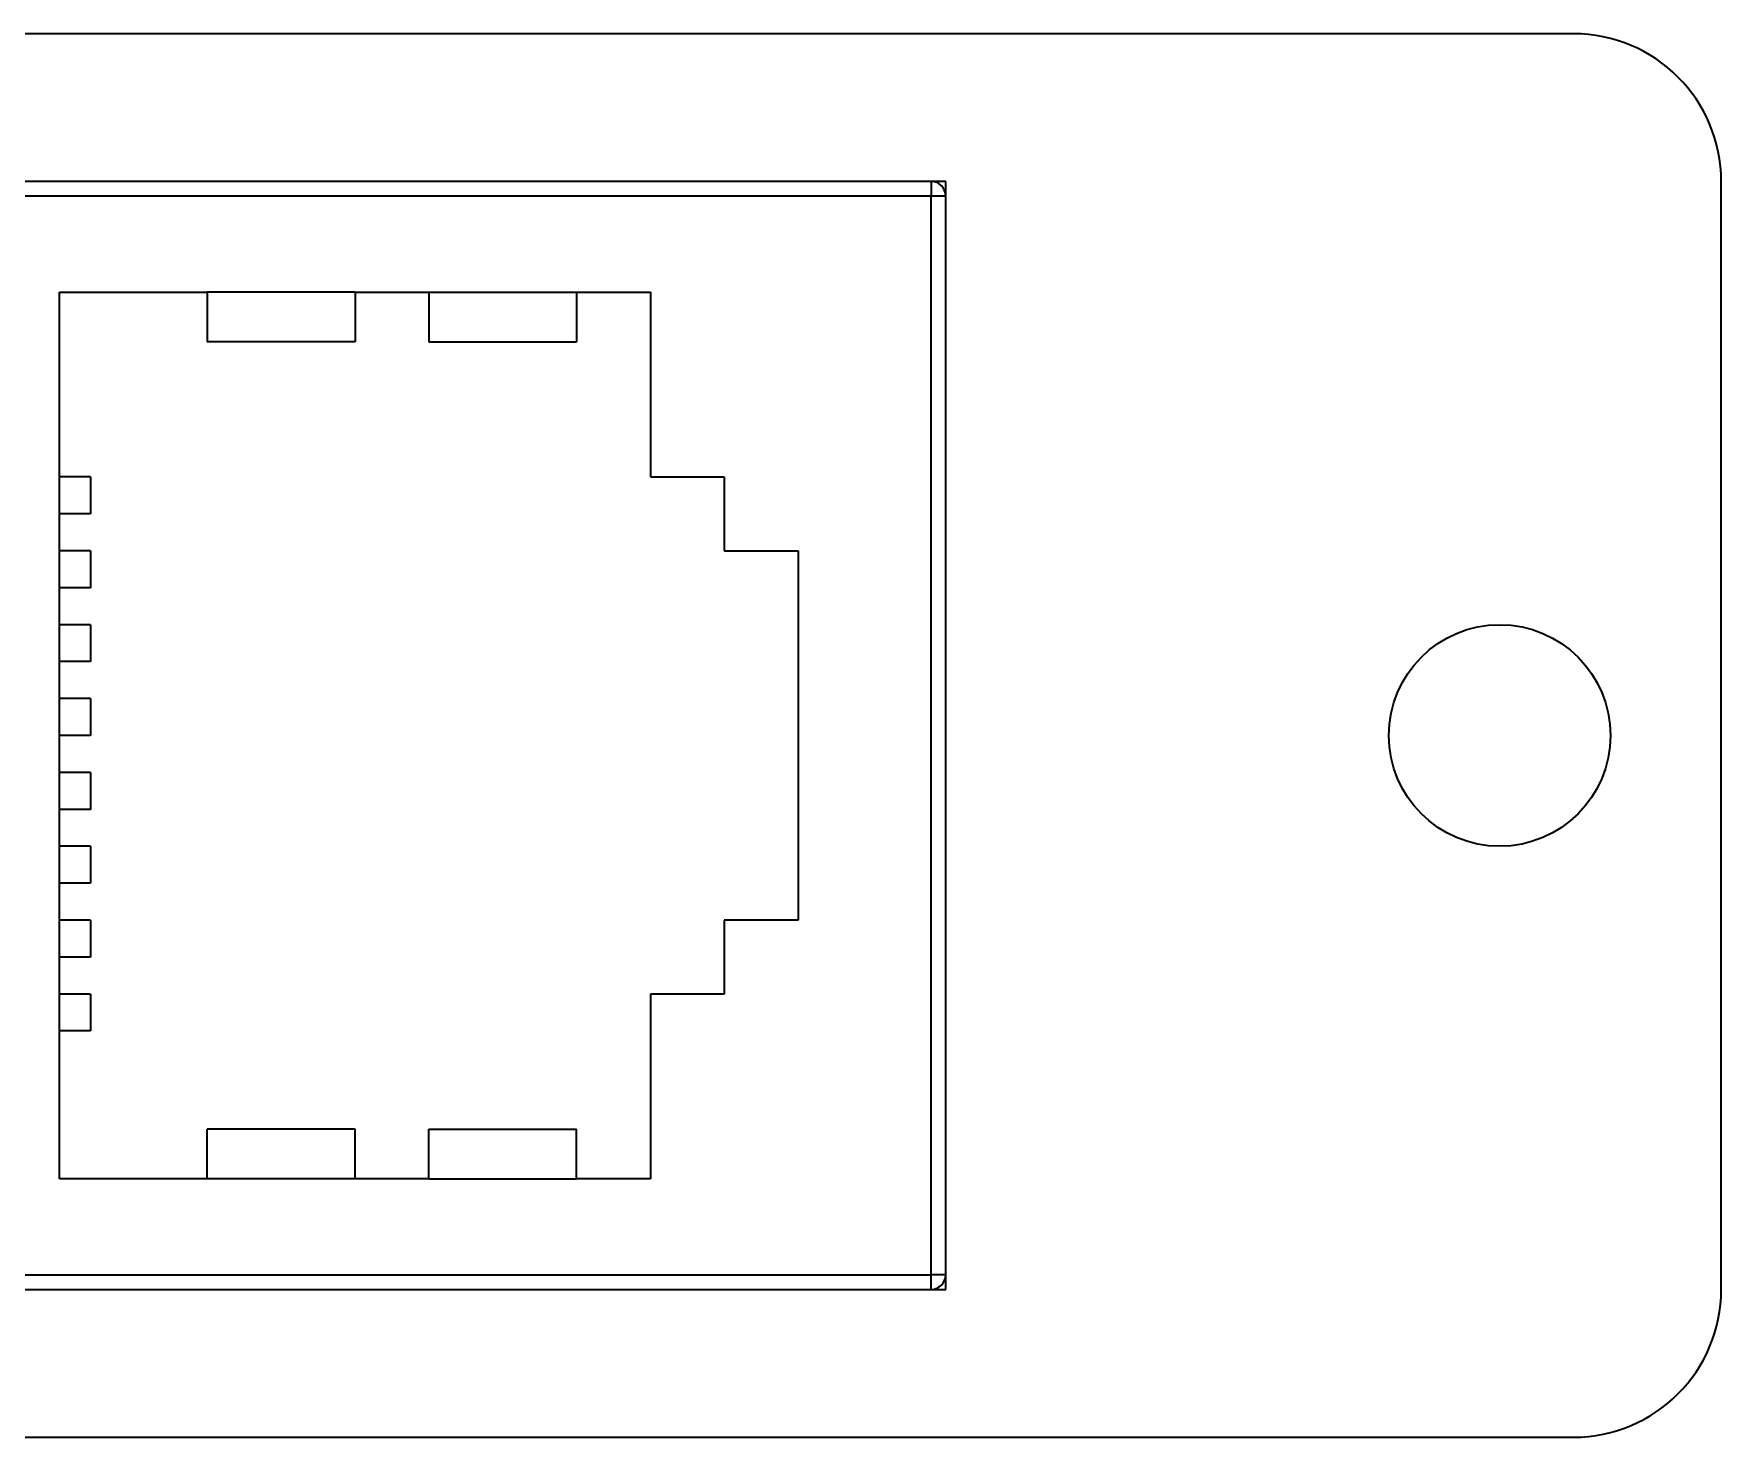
# Model space of a CAD drawing. Header units: millimetres. Extents: x -70 to 70, y -99 to 99.
# Drawn here: x -28.33 to -5.48, y -29.83 to -10.83 of the extents above; entities that cross this region are included whole.
import ezdxf

# ---------------------------------------------------------------- set-up
doc = ezdxf.new("R2010")
doc.units = ezdxf.units.MM
doc.layers.add('粗实线层', color=7, linetype='Continuous', lineweight=35)

msp = doc.modelspace()

# ---------------------------------------------------------------- linework, layer by layer
at = {"layer": '粗实线层', "color": 7, "lineweight": 35, "ltscale": 0.3575}
for p, q in [((-7.479, -10.832), (-38.479, -10.832)), ((-15.979, -12.832), (-32.179, -12.832)), ((-16.179, -12.832), (-16.179, -13.032)), ((-15.979, -27.832), (-15.979, -12.832)), ((-5.479, -27.832), (-5.479, -12.832)), ((-16.179, -13.032), (-31.779, -13.032)), ((-16.179, -27.632), (-16.179, -13.032)), ((-15.979, -13.032), (-16.179, -13.032)), ((-15.979, -27.632), (-15.979, -13.032)), ((-27.979, -14.332), (-25.979, -14.332)), ((-27.979, -26.332), (-27.979, -14.332)), ((-23.979, -14.332), (-25.979, -14.332)), ((-25.979, -14.332), (-25.979, -15.004)), ((-23.979, -14.332), (-22.979, -14.332)), ((-23.979, -14.332), (-23.979, -15.004)), ((-22.979, -14.332), (-20.979, -14.332)), ((-22.979, -14.332), (-22.979, -15.004)), ((-20.979, -14.332), (-19.979, -14.332)), ((-20.979, -14.332), (-20.979, -15.004)), ((-19.979, -14.332), (-19.979, -16.832)), ((-23.979, -15.004), (-25.979, -15.004)), ((-22.979, -15.004), (-20.979, -15.004)), ((-27.56, -16.832), (-27.979, -16.832)), ((-27.56, -16.832), (-27.56, -17.332)), ((-19.979, -16.832), (-18.979, -16.832)), ((-18.979, -16.832), (-18.979, -17.832)), ((-27.56, -17.332), (-27.979, -17.332)), ((-27.56, -17.832), (-27.979, -17.832)), ((-27.56, -17.832), (-27.56, -18.332)), ((-18.979, -17.832), (-17.979, -17.832)), ((-17.979, -17.832), (-17.979, -22.832)), ((-27.56, -18.332), (-27.979, -18.332)), ((-27.56, -18.832), (-27.979, -18.832)), ((-27.56, -18.832), (-27.56, -19.332)), ((-27.56, -19.332), (-27.979, -19.332)), ((-27.56, -19.832), (-27.979, -19.832)), ((-27.56, -19.832), (-27.56, -20.332)), ((-27.56, -20.332), (-27.979, -20.332)), ((-27.56, -20.832), (-27.979, -20.832)), ((-27.56, -20.832), (-27.56, -21.332)), ((-27.56, -21.332), (-27.979, -21.332)), ((-27.56, -21.832), (-27.979, -21.832)), ((-27.56, -21.832), (-27.56, -22.332)), ((-27.56, -22.332), (-27.979, -22.332)), ((-27.56, -22.832), (-27.979, -22.832)), ((-27.56, -22.832), (-27.56, -23.332)), ((-18.979, -22.832), (-18.979, -23.832)), ((-17.979, -22.832), (-18.979, -22.832)), ((-27.56, -23.332), (-27.979, -23.332)), ((-27.56, -23.832), (-27.979, -23.832)), ((-27.56, -23.832), (-27.56, -24.332)), ((-19.979, -23.832), (-19.979, -26.332)), ((-18.979, -23.832), (-19.979, -23.832)), ((-27.56, -24.332), (-27.979, -24.332)), ((-23.979, -25.66), (-25.979, -25.66)), ((-25.979, -26.332), (-25.979, -25.66)), ((-23.979, -26.332), (-23.979, -25.66)), ((-22.979, -25.66), (-20.979, -25.66)), ((-22.979, -26.332), (-22.979, -25.66)), ((-20.979, -26.332), (-20.979, -25.66)), ((-25.979, -26.332), (-27.979, -26.332)), ((-23.979, -26.332), (-25.979, -26.332)), ((-22.979, -26.332), (-23.979, -26.332)), ((-22.979, -26.332), (-20.979, -26.332)), ((-19.979, -26.332), (-20.979, -26.332)), ((-31.779, -27.632), (-16.179, -27.632)), ((-16.179, -27.832), (-16.179, -27.632)), ((-15.979, -27.632), (-16.179, -27.632)), ((-32.179, -27.832), (-15.979, -27.832)), ((-31.779, -27.832), (-16.179, -27.832)), ((-38.479, -29.832), (-7.479, -29.832))]:
    msp.add_line(p, q, dxfattribs=at)
msp.add_circle((-8.479, -20.332), 1.5, dxfattribs=at)
for centre, radius, start, end in [((-7.479, -12.832), 2, 0, 90), ((-16.179, -13.032), 0.2, 0, 90), ((-16.179, -27.632), 0.2, 270, 360), ((-7.479, -27.832), 2, 270, 360)]:
    msp.add_arc(centre, radius, start, end, dxfattribs=at)

doc.saveas('drawing.dxf')
